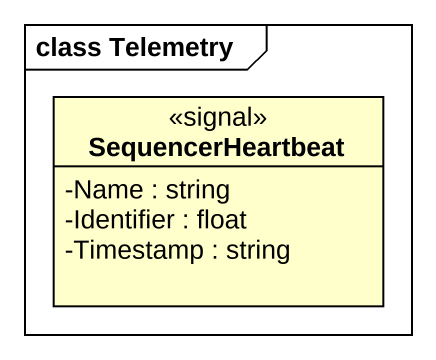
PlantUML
@startuml
mainframe class Telemetry
hide circle
hide empty members
skinparam classAttributeIconSize 0
class SequencerHeartbeat <<signal>> {
  -Name : string
  -Identifier : float
  -Timestamp : string
}
@enduml
